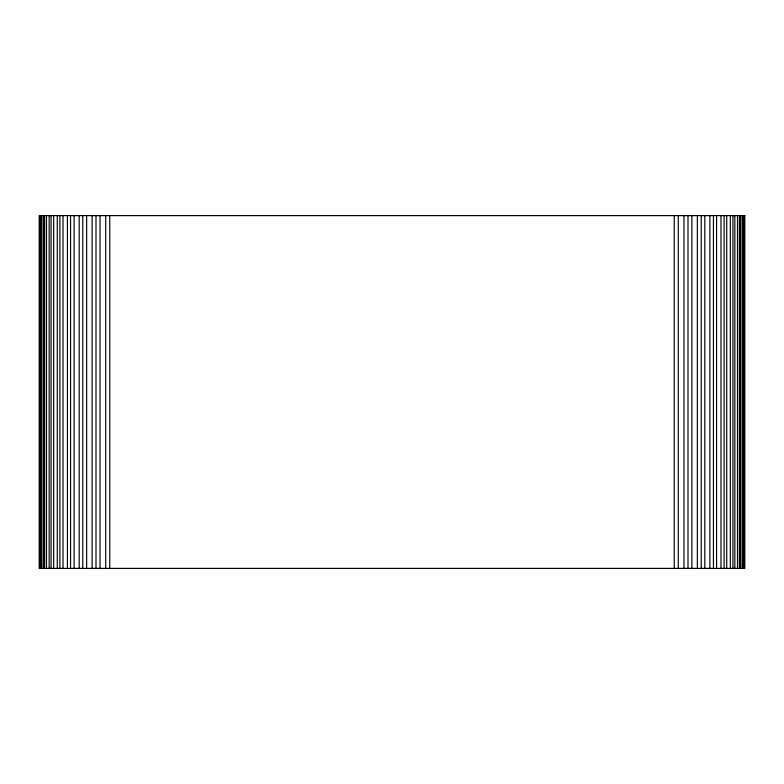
<?xml version="1.0" encoding="UTF-8"?>
<svg xmlns="http://www.w3.org/2000/svg" width="784" height="784" viewBox="0 0 784 784"><rect width="100%" height="100%" fill="white"/><g stroke="black" fill="none" stroke-linecap="round" stroke-linejoin="round"><path stroke-width="1.18" d="M744.398 215.61L744.398 568.39M743.84 215.61L743.84 568.39M743.448 215.61L743.448 568.39M742.272 215.61L742.272 568.39M740.606 215.61L740.606 568.39M739.43 215.61L739.43 568.39M737.519 215.61L737.519 568.39M734.824 215.61L734.824 568.39M732.913 215.61L732.913 568.39M730.335 215.61L730.335 568.39M726.709 215.61L726.709 568.39M724.132 215.61L724.132 568.39M720.996 215.61L720.996 568.39M716.576 215.61L716.576 568.39M713.44 215.61L713.44 568.39M709.863 215.61L709.863 568.39M704.816 215.61L704.816 568.39M701.239 215.61L701.239 568.39M697.358 215.61L697.358 568.39M691.89 215.61L691.89 568.39M688.009 215.61L688.009 568.39M683.971 215.61L683.971 568.39M678.278 215.61L678.278 568.39M674.24 215.61L674.24 568.39M109.76 215.61L109.76 568.39M105.722 215.61L105.722 568.39M100.029 215.61L100.029 568.39M95.991 215.61L95.991 568.39M92.11 215.61L92.11 568.39M86.642 215.61L86.642 568.39M82.761 215.61L82.761 568.39M79.184 215.61L79.184 568.39M74.137 215.61L74.137 568.39M70.56 215.61L70.56 568.39M67.424 215.61L67.424 568.39M63.004 215.61L63.004 568.39M59.868 215.61L59.868 568.39M57.291 215.61L57.291 568.39M53.665 215.61L53.665 568.39M51.087 215.61L51.087 568.39M49.176 215.61L49.176 568.39M46.481 215.61L46.481 568.39M44.57 215.61L44.57 568.39M43.394 215.61L43.394 568.39M41.728 215.61L41.728 568.39M40.552 215.61L40.552 568.39M40.16 215.61L40.16 568.39M39.602 215.61L39.602 568.39M744.8 215.61L39.2 215.61L39.2 568.39L744.8 568.39L744.8 215.61"/></g></svg>
